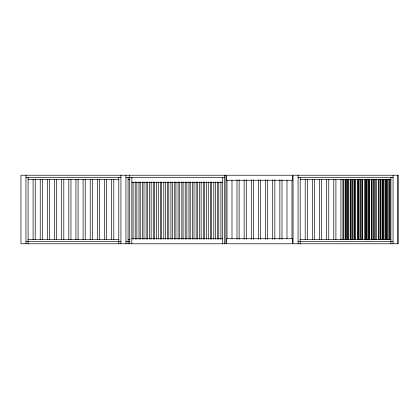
<?xml version="1.0" encoding="UTF-8"?>
<svg xmlns="http://www.w3.org/2000/svg" width="419" height="419" viewBox="0 0 419 419"><rect width="100%" height="100%" fill="white"/><g stroke="black" fill="none" stroke-linecap="round" stroke-linejoin="round"><path stroke-width="0.63" d="M25.952 177.363L120.939 177.363M125.936 177.363L224.699 177.363M298.061 177.363L393.048 177.363M28.094 179.505L118.797 179.505M128.083 179.505L130.037 179.505M300.203 179.505L390.906 179.505M131.854 182.359L222.557 182.359M131.854 238.783L222.557 238.783M28.094 239.495L118.797 239.495M128.083 239.495L130.037 239.495M300.203 239.495L390.906 239.495M25.952 241.637L120.939 241.637M125.936 241.637L130.037 241.637M298.061 241.637L393.048 241.637M397.877 175.221L397.877 243.779M393.048 175.221L393.048 243.779M390.906 177.363L390.906 243.779M390.042 179.311L390.042 239.689M389.487 179.311L389.487 239.689M388.193 179.311L388.193 239.689M387.638 179.311L387.638 239.689M386.344 179.311L386.344 239.689M385.909 179.311L385.909 239.689M385.794 179.311L385.794 239.689M383.945 179.311L383.945 239.689M383.767 179.311L383.767 239.689M382.652 179.311L382.652 239.689M382.097 179.311L382.097 239.689M380.803 179.311L380.803 239.689M380.248 179.311L380.248 239.689M378.954 179.311L378.954 239.689M378.766 179.311L378.766 239.689M376.623 179.311L376.623 239.689M375.256 179.311L375.256 239.689M374.701 179.311L374.701 239.689M373.408 179.311L373.408 239.689M372.852 179.311L372.852 239.689M371.627 179.311L371.627 239.689M371.559 179.311L371.559 239.689M369.479 179.311L369.479 239.689M369.019 179.316L369.019 239.872M368.463 179.138L368.463 239.872M367.17 179.138L367.17 239.872M366.615 179.316L366.615 239.872M366.012 179.311L366.012 239.689M365.457 179.311L365.457 239.689M364.483 179.311L364.483 239.689M362.341 179.311L362.341 239.689M362.315 179.311L362.315 239.689M361.759 179.311L361.759 239.689M360.466 179.311L360.466 239.689M359.911 179.311L359.911 239.689M358.617 179.311L358.617 239.689M358.067 179.311L358.067 239.689M357.339 179.311L357.339 239.689M355.197 179.311L355.197 239.689M354.924 179.311L354.924 239.689M354.369 179.311L354.369 239.689M353.076 179.311L353.076 239.689M352.52 179.311L352.52 239.689M351.227 179.311L351.227 239.689M350.672 179.311L350.672 239.689M350.2 179.311L350.2 239.689M348.168 179.138L348.168 239.862M348.058 179.311L348.058 239.689M346.974 179.311L346.974 239.689M346.874 179.138L346.874 239.862M345.68 179.311L345.68 239.689M345.125 179.311L345.125 239.689M343.14 179.316L343.14 239.872M343.056 179.311L343.056 239.689M340.914 179.311L340.914 239.689M335.912 179.311L335.912 239.689M333.77 179.311L333.77 239.689M328.774 179.311L328.774 239.689M326.631 179.311L326.631 239.689M321.63 179.311L321.63 239.689M319.488 179.311L319.488 239.689M314.486 179.311L314.486 239.689M312.344 179.311L312.344 239.689M307.347 179.311L307.347 239.689M305.205 179.311L305.205 239.689M300.203 177.363L300.203 243.779M298.061 175.221L298.061 243.779M291.991 180.259L291.991 238.736M286.989 180.259L286.989 238.736M281.992 179.788L281.992 239.212M279.85 179.788L279.85 239.212M274.848 179.788L274.848 239.212M272.706 179.788L272.706 239.212M267.71 179.788L267.71 239.212M265.567 179.788L265.567 239.212M260.566 179.788L260.566 239.212M258.423 179.788L258.423 239.212M253.422 179.788L253.422 239.212M251.28 179.788L251.28 239.212M246.283 179.788L246.283 239.212M244.141 179.788L244.141 239.212M239.139 179.788L239.139 239.212M236.997 179.788L236.997 239.212M231.995 180.259L231.995 238.736M226.998 180.259L226.998 238.736M224.699 175.221L224.699 243.779M222.557 177.363L222.557 243.779M220.928 181.746L220.928 239.223M218.786 181.919L218.786 239.223M217.561 181.904L217.561 239.04M215.418 181.904L215.418 239.04M213.784 181.904L213.784 239.04M211.642 181.904L211.642 239.04M210.417 181.904L210.417 239.04M208.274 181.904L208.274 239.04M206.646 181.904L206.646 239.04M204.498 181.904L204.498 239.04M203.273 181.904L203.273 239.04M201.13 181.904L201.13 239.04M199.502 181.904L199.502 239.04M197.359 181.904L197.359 239.04M196.134 181.904L196.134 239.04M193.992 181.904L193.992 239.04M192.358 181.904L192.358 239.04M190.216 181.904L190.216 239.04M188.99 181.904L188.99 239.04M186.848 181.904L186.848 239.04M185.219 181.904L185.219 239.04M183.077 181.904L183.077 239.04M181.851 181.904L181.851 239.04M179.704 181.904L179.704 239.04M178.075 181.904L178.075 239.04M175.933 181.904L175.933 239.04M174.707 181.904L174.707 239.04M172.565 181.904L172.565 239.04M170.931 181.904L170.931 239.04M168.789 181.904L168.789 239.04M167.563 181.904L167.563 239.04M165.421 181.904L165.421 239.04M163.792 181.904L163.792 239.04M161.65 181.904L161.65 239.04M160.425 181.904L160.425 239.04M158.282 181.904L158.282 239.04M156.648 181.904L156.648 239.04M154.506 181.904L154.506 239.04M153.281 181.904L153.281 239.04M151.139 181.904L151.139 239.04M149.504 181.904L149.504 239.04M147.362 181.904L147.362 239.04M146.137 181.904L146.137 239.04M143.995 181.904L143.995 239.04M142.366 181.904L142.366 239.04M140.224 181.904L140.224 239.04M138.998 181.904L138.998 239.04M136.856 181.904L136.856 239.04M135.222 181.904L135.222 239.04M133.08 181.904L133.08 239.04M131.854 177.363L131.854 243.779M129.712 175.221L129.712 243.779M128.083 177.363L128.083 243.779M125.936 175.221L125.936 243.779M120.939 175.221L120.939 243.779M118.797 177.363L118.797 243.779M113.795 179.311L113.795 239.689M111.653 179.311L111.653 239.689M106.656 179.311L106.656 239.689M104.514 179.311L104.514 239.689M99.513 179.311L99.513 239.689M97.37 179.311L97.37 239.689M92.369 179.311L92.369 239.689M90.226 179.311L90.226 239.689M85.23 179.311L85.23 239.689M83.088 179.311L83.088 239.689M78.086 179.311L78.086 239.689M75.944 179.311L75.944 239.689M70.942 179.311L70.942 239.689M68.8 179.311L68.8 239.689M63.803 179.311L63.803 239.689M61.661 179.311L61.661 239.689M56.659 179.311L56.659 239.689M54.517 179.311L54.517 239.689M49.521 179.311L49.521 239.689M47.373 179.311L47.373 239.689M42.377 179.311L42.377 239.689M40.234 179.311L40.234 239.689M35.233 179.311L35.233 239.689M33.091 179.311L33.091 239.689M28.094 177.363L28.094 243.779M25.952 175.221L25.952 243.779M225.925 175.221L20.95 175.221L20.95 243.779L225.925 243.779L225.925 175.221M292.347 175.221L226.642 175.221L226.642 180.259L292.347 180.259L292.347 175.221M398.05 175.221L293.064 175.221L293.064 243.779L398.05 243.779L398.05 175.221M292.347 238.736L226.642 238.736L226.642 243.779L292.347 243.779L292.347 238.736"/></g></svg>
